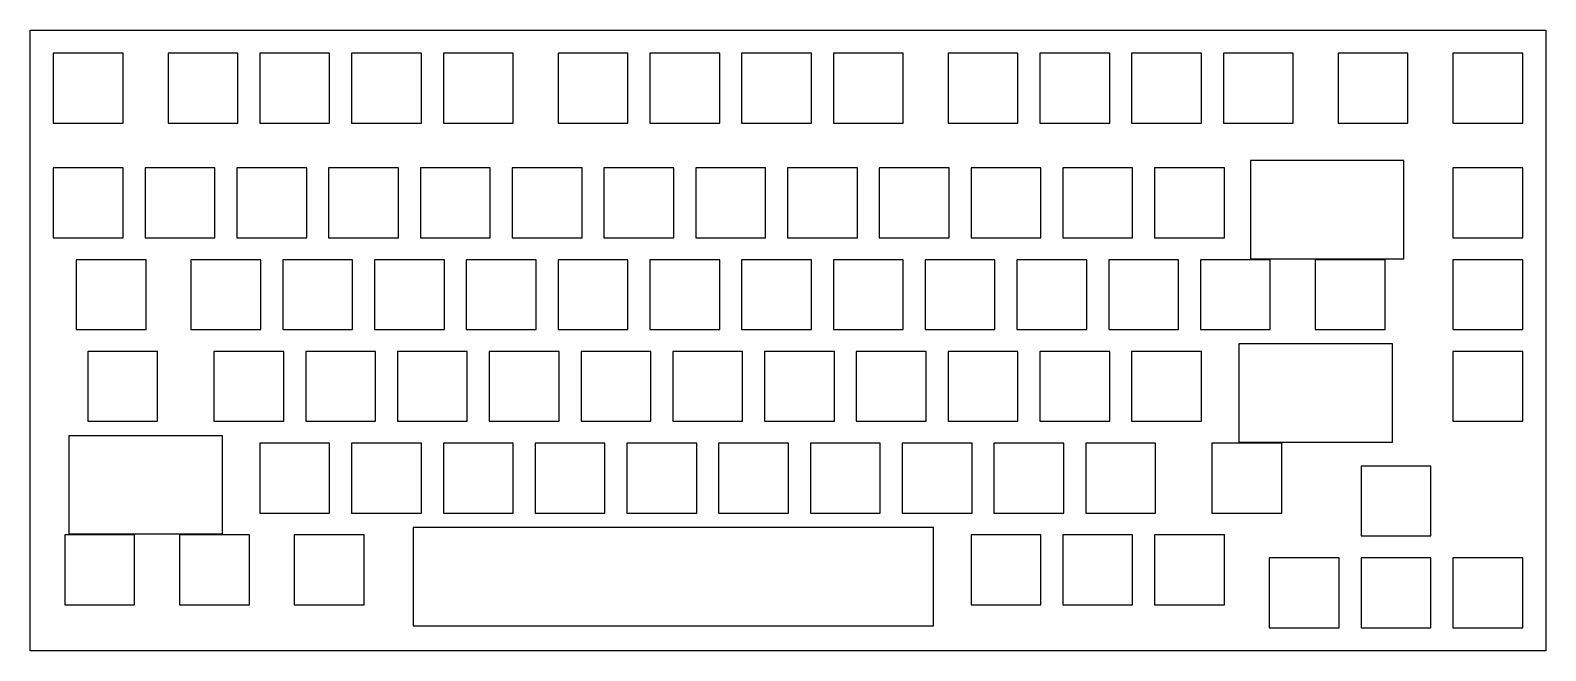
# Model space of a CAD drawing. Header units: millimetres. Extents: x 0 to 315, y 0 to 129.
import ezdxf

# ---------------------------------------------------------------- set-up
doc = ezdxf.new("R2010")
doc.units = ezdxf.units.MM

msp = doc.modelspace()

# ---------------------------------------------------------------- linework, layer by layer
at = {"layer": 'CUT'}
for points in [[(0.5, 0.5), (0.5, 129.325), (315.0625, 129.325), (315.0625, 0.5)], [(5.275, 124.55), (5.275, 110.05), (19.775, 110.05), (19.775, 124.55)], [(29.0875, 124.55), (29.0875, 110.05), (43.5875, 110.05), (43.5875, 124.55)], [(48.1375, 110.05), (62.6375, 110.05), (62.6375, 124.55), (48.1375, 124.55)], [(67.1875, 124.55), (67.1875, 110.05), (81.6875, 110.05), (81.6875, 124.55)], [(86.2375, 124.55), (86.2375, 110.05), (100.7375, 110.05), (100.7375, 124.55)], [(110.05, 110.05), (124.55, 110.05), (124.55, 124.55), (110.05, 124.55)], [(129.1, 110.05), (143.6, 110.05), (143.6, 124.55), (129.1, 124.55)], [(148.15, 110.05), (162.65, 110.05), (162.65, 124.55), (148.15, 124.55)], [(167.2, 124.55), (167.2, 110.05), (181.7, 110.05), (181.7, 124.55)], [(191.0125, 124.55), (191.0125, 110.05), (205.5125, 110.05), (205.5125, 124.55)], [(210.0625, 124.55), (210.0625, 110.05), (224.5625, 110.05), (224.5625, 124.55)], [(229.1125, 124.55), (229.1125, 110.05), (243.6125, 110.05), (243.6125, 124.55)], [(248.1625, 110.05), (262.6625, 110.05), (262.6625, 124.55), (248.1625, 124.55)], [(271.975, 124.55), (271.975, 110.05), (286.475, 110.05), (286.475, 124.55)], [(295.7875, 124.55), (295.7875, 110.05), (310.2875, 110.05), (310.2875, 124.55)], [(5.275, 86.2375), (19.775, 86.2375), (19.775, 100.7375), (5.275, 100.7375)], [(24.325, 100.7375), (24.325, 86.2375), (38.825, 86.2375), (38.825, 100.7375)], [(43.375, 100.7375), (43.375, 86.2375), (57.875, 86.2375), (57.875, 100.7375)], [(62.425, 86.2375), (76.925, 86.2375), (76.925, 100.7375), (62.425, 100.7375)], [(81.475, 86.2375), (95.975, 86.2375), (95.975, 100.7375), (81.475, 100.7375)], [(100.525, 86.2375), (115.025, 86.2375), (115.025, 100.7375), (100.525, 100.7375)], [(119.575, 86.2375), (134.075, 86.2375), (134.075, 100.7375), (119.575, 100.7375)], [(138.625, 86.2375), (153.125, 86.2375), (153.125, 100.7375), (138.625, 100.7375)], [(157.675, 86.2375), (172.175, 86.2375), (172.175, 100.7375), (157.675, 100.7375)], [(176.725, 100.7375), (176.725, 86.2375), (191.225, 86.2375), (191.225, 100.7375)], [(195.775, 100.7375), (195.775, 86.2375), (210.275, 86.2375), (210.275, 100.7375)], [(214.825, 86.2375), (229.325, 86.2375), (229.325, 100.7375), (214.825, 100.7375)], [(233.875, 100.7375), (233.875, 86.2375), (248.375, 86.2375), (248.375, 100.7375)], [(253.762, 81.8875), (285.638, 81.8875), (285.638, 102.2875), (253.762, 102.2875)], [(295.7875, 86.2375), (310.2875, 86.2375), (310.2875, 100.7375), (295.7875, 100.7375)], [(10.0375, 81.6875), (10.0375, 67.1875), (24.5375, 67.1875), (24.5375, 81.6875)], [(33.85, 81.6875), (33.85, 67.1875), (48.35, 67.1875), (48.35, 81.6875)], [(52.9, 67.1875), (67.4, 67.1875), (67.4, 81.6875), (52.9, 81.6875)], [(71.95, 81.6875), (71.95, 67.1875), (86.45, 67.1875), (86.45, 81.6875)], [(91, 81.6875), (91, 67.1875), (105.5, 67.1875), (105.5, 81.6875)], [(110.05, 67.1875), (124.55, 67.1875), (124.55, 81.6875), (110.05, 81.6875)], [(129.1, 67.1875), (143.6, 67.1875), (143.6, 81.6875), (129.1, 81.6875)], [(148.15, 67.1875), (162.65, 67.1875), (162.65, 81.6875), (148.15, 81.6875)], [(167.2, 81.6875), (167.2, 67.1875), (181.7, 67.1875), (181.7, 81.6875)], [(186.25, 81.6875), (186.25, 67.1875), (200.75, 67.1875), (200.75, 81.6875)], [(205.3, 81.6875), (205.3, 67.1875), (219.8, 67.1875), (219.8, 81.6875)], [(224.35, 67.1875), (238.85, 67.1875), (238.85, 81.6875), (224.35, 81.6875)], [(243.4, 81.6875), (243.4, 67.1875), (257.9, 67.1875), (257.9, 81.6875)], [(267.2125, 81.6875), (267.2125, 67.1875), (281.7125, 67.1875), (281.7125, 81.6875)], [(295.7875, 67.1875), (310.2875, 67.1875), (310.2875, 81.6875), (295.7875, 81.6875)], [(251.38075, 43.7875), (283.25675, 43.7875), (283.25675, 64.1875), (251.38075, 64.1875)], [(12.41875, 62.6375), (12.41875, 48.1375), (26.91875, 48.1375), (26.91875, 62.6375)], [(38.6125, 62.6375), (38.6125, 48.1375), (53.1125, 48.1375), (53.1125, 62.6375)], [(57.6625, 48.1375), (72.1625, 48.1375), (72.1625, 62.6375), (57.6625, 62.6375)], [(76.7125, 48.1375), (91.2125, 48.1375), (91.2125, 62.6375), (76.7125, 62.6375)], [(95.7625, 48.1375), (110.2625, 48.1375), (110.2625, 62.6375), (95.7625, 62.6375)], [(114.8125, 62.6375), (114.8125, 48.1375), (129.3125, 48.1375), (129.3125, 62.6375)], [(133.8625, 62.6375), (133.8625, 48.1375), (148.3625, 48.1375), (148.3625, 62.6375)], [(152.9125, 48.1375), (167.4125, 48.1375), (167.4125, 62.6375), (152.9125, 62.6375)], [(171.9625, 62.6375), (171.9625, 48.1375), (186.4625, 48.1375), (186.4625, 62.6375)], [(191.0125, 62.6375), (191.0125, 48.1375), (205.5125, 48.1375), (205.5125, 62.6375)], [(210.0625, 62.6375), (210.0625, 48.1375), (224.5625, 48.1375), (224.5625, 62.6375)], [(229.1125, 62.6375), (229.1125, 48.1375), (243.6125, 48.1375), (243.6125, 62.6375)], [(295.7875, 62.6375), (295.7875, 48.1375), (310.2875, 48.1375), (310.2875, 62.6375)], [(8.49325, 45.1375), (8.49325, 24.7375), (40.36925, 24.7375), (40.36925, 45.1375)], [(48.1375, 29.0875), (62.6375, 29.0875), (62.6375, 43.5875), (48.1375, 43.5875)], [(67.1875, 29.0875), (81.6875, 29.0875), (81.6875, 43.5875), (67.1875, 43.5875)], [(86.2375, 29.0875), (100.7375, 29.0875), (100.7375, 43.5875), (86.2375, 43.5875)], [(105.2875, 29.0875), (119.7875, 29.0875), (119.7875, 43.5875), (105.2875, 43.5875)], [(124.3375, 29.0875), (138.8375, 29.0875), (138.8375, 43.5875), (124.3375, 43.5875)], [(143.3875, 29.0875), (157.8875, 29.0875), (157.8875, 43.5875), (143.3875, 43.5875)], [(162.4375, 43.5875), (162.4375, 29.0875), (176.9375, 29.0875), (176.9375, 43.5875)], [(181.4875, 43.5875), (181.4875, 29.0875), (195.9875, 29.0875), (195.9875, 43.5875)], [(200.5375, 29.0875), (215.0375, 29.0875), (215.0375, 43.5875), (200.5375, 43.5875)], [(219.5875, 29.0875), (234.0875, 29.0875), (234.0875, 43.5875), (219.5875, 43.5875)], [(245.78125, 29.0875), (260.28125, 29.0875), (260.28125, 43.5875), (245.78125, 43.5875)], [(276.7375, 38.825), (276.7375, 24.325), (291.2375, 24.325), (291.2375, 38.825)], [(79.96875, 5.6875), (187.96875, 5.6875), (187.96875, 26.0875), (79.96875, 26.0875)], [(7.65625, 10.0375), (22.15625, 10.0375), (22.15625, 24.5375), (7.65625, 24.5375)], [(31.46875, 10.0375), (45.96875, 10.0375), (45.96875, 24.5375), (31.46875, 24.5375)], [(55.28125, 10.0375), (69.78125, 10.0375), (69.78125, 24.5375), (55.28125, 24.5375)], [(195.775, 24.5375), (195.775, 10.0375), (210.275, 10.0375), (210.275, 24.5375)], [(214.825, 10.0375), (229.325, 10.0375), (229.325, 24.5375), (214.825, 24.5375)], [(233.875, 24.5375), (233.875, 10.0375), (248.375, 10.0375), (248.375, 24.5375)], [(257.6875, 5.275), (272.1875, 5.275), (272.1875, 19.775), (257.6875, 19.775)], [(276.7375, 19.775), (276.7375, 5.275), (291.2375, 5.275), (291.2375, 19.775)], [(295.7875, 19.775), (295.7875, 5.275), (310.2875, 5.275), (310.2875, 19.775)]]:
    msp.add_lwpolyline(points, close=True, dxfattribs=at)

doc.saveas('drawing.dxf')
